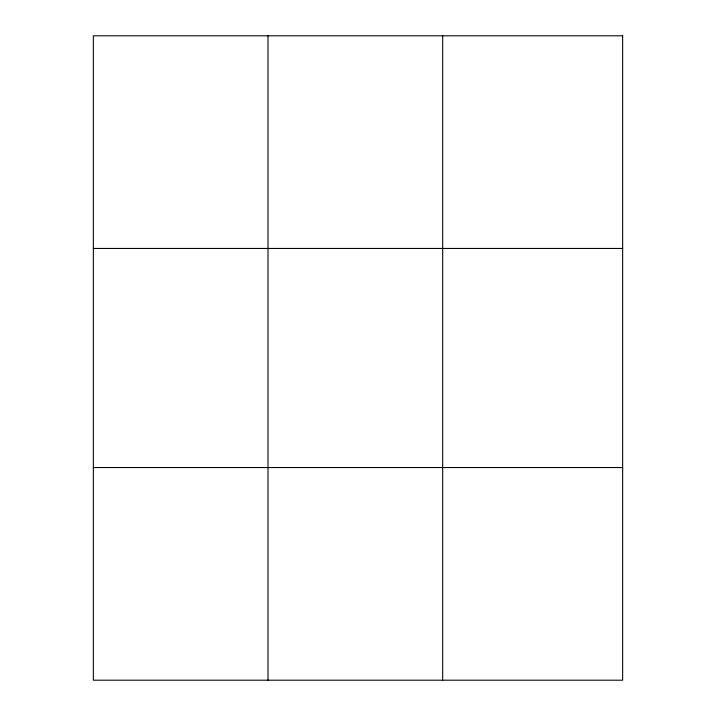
<?xml version="1.0" encoding="UTF-8"?>
<svg xmlns="http://www.w3.org/2000/svg" width="716" height="716" viewBox="0 0 716 716"><rect width="100%" height="100%" fill="white"/><g stroke="black" fill="none" stroke-linecap="round" stroke-linejoin="round"><path stroke-width="1.07" d="M268.017 35.8L268.017 680.2M442.685 35.8L442.685 680.2M93.349 248.452L622.652 248.452M93.349 467.548L622.652 467.548M622.652 35.8L622.652 680.2L93.349 680.2L93.349 35.8L622.652 35.8"/></g></svg>
